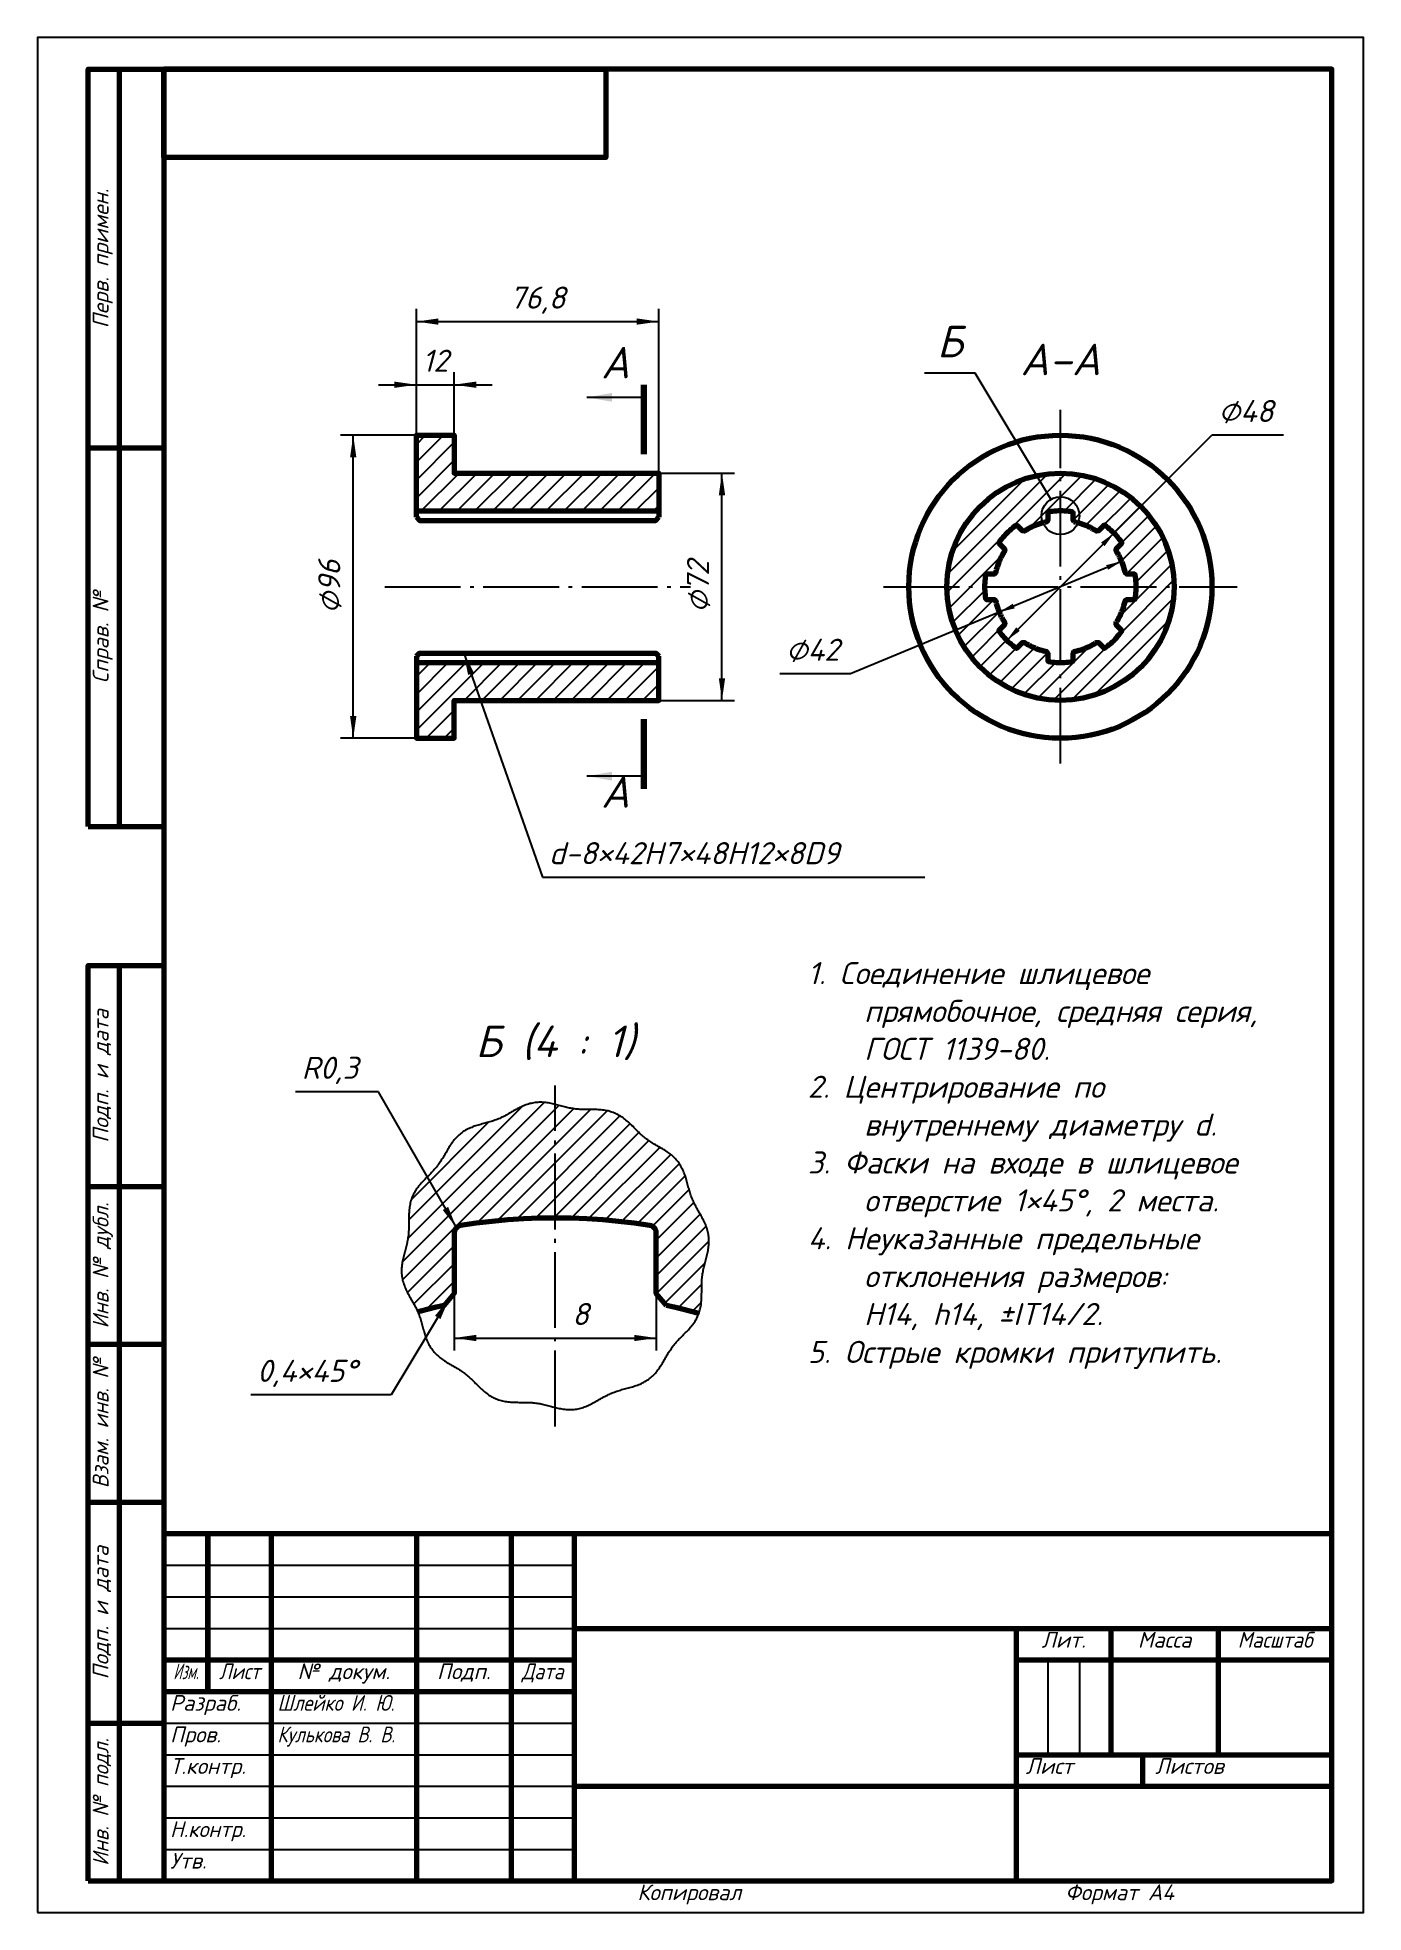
# Model space of a CAD drawing. Header units: millimetres. Extents: x 0 to 210, y 0 to 297.
import ezdxf
from ezdxf.enums import TextEntityAlignment as Align

# ---------------------------------------------------------------- set-up
doc = ezdxf.new("R2010")
doc.units = ezdxf.units.MM
doc.linetypes.add('GOST_AXIS', pattern=[15.6, 12, -1.5, 0.6, -1.5])
for name, color, linetype, lineweight in [('Осевая', 7, 'GOST_AXIS', 25), ('Основная', 7, 'CONTINUOUS', 70), ('Разомкнутая', 7, 'CONTINUOUS', 100), ('Текст', 7, 'Continuous', 25), ('Тонкая', 7, 'CONTINUOUS', 25)]:
    doc.layers.add(name, color=color, linetype=linetype, lineweight=lineweight)
doc.styles.add('GOST', font='isocpeur.ttf')

msp = doc.modelspace()

# ---------------------------------------------------------------- hatches: boundary and pattern name
at = {"layer": 'Тонкая'}
for points in [[(60, 252), (63.5, 251.5), (63.5, 252.5)], [(98.4, 252), (94.9, 252.5), (94.9, 251.5)], [(60, 242), (56.5, 242.5), (56.5, 241.5)], [(66, 242), (69.5, 241.5), (69.5, 242.5)], [(87, 240), (91, 239.3), (91, 240.7)], [(50, 234), (49.5, 230.5), (50.5, 230.5)], [(108.4, 228), (107.9, 224.5), (108.9, 224.5)], [(170.49, 218.49), (168.43, 217), (169, 216.43)], [(171.7, 214.02), (169.24, 213.43), (169.54, 212.69)], [(152.3, 205.98), (154.76, 206.57), (154.46, 207.31)], [(153.51, 201.51), (155.57, 203), (155, 203.57)], [(67.5, 199.5), (68.19, 196.03), (69.13, 196.36)], [(108.4, 192), (108.9, 195.5), (107.9, 195.5)], [(50, 186), (50.5, 189.5), (49.5, 189.5)], [(87, 180), (91, 179.3), (91, 180.7)], [(66.35, 108.49), (65.04, 111.77), (64.18, 111.27)], [(65.2, 97.26), (62.96, 94.52), (63.82, 94.01)], [(66, 91), (69.5, 90.5), (69.5, 91.5)], [(98, 91), (94.5, 91.5), (94.5, 90.5)]]:
    msp.add_hatch(color=7, dxfattribs=at).paths.add_polyline_path(points)

# ---------------------------------------------------------------- linework, layer by layer
at = {"layer": 'Осевая'}
for p, q in [((162, 182), (162, 238)), ((55, 210), (103.4, 210)), ((134, 210), (190, 210)), ((82, 77), (82, 131))]:
    msp.add_line(p, q, dxfattribs=at)
at = {"layer": 'Основная'}
for p, q in [((8, 292), (20, 292)), ((13, 172), (13, 292)), ((8, 232), (20, 232)), ((60, 222), (98.4, 222)), ((60, 198), (98.4, 198)), ((8, 172), (20, 172)), ((8, 150), (20, 150)), ((13, 5), (13, 150)), ((8, 115), (20, 115)), ((8, 90), (20, 90)), ((8, 65), (20, 65)), ((27, 60), (27, 35)), ((27, 35), (27, 60)), ((37, 60), (37, 5)), ((60, 60), (60, 5)), ((75, 60), (75, 5)), ((85, 60), (85, 5)), ((85, 45), (205, 45)), ((155, 45), (155, 5)), ((170, 45), (170, 25)), ((187, 45), (187, 25)), ((20, 40), (85, 40)), ((155, 40), (205, 40)), ((20, 35), (85, 35)), ((8, 30), (20, 30)), ((155, 25), (205, 25)), ((175, 25), (175, 20)), ((85, 20), (205, 20)), ((8, 5), (20, 5))]:
    msp.add_line(p, q, dxfattribs=at)
for points in [[(8, 172), (8, 292), (20, 292)], [(60, 221), (60, 234), (66, 234), (66, 228), (98.4, 228), (98.4, 221)], [(60, 221), (60.5, 220.5), (97.9, 220.5), (98.4, 221)], [(60, 199), (60.5, 199.5), (97.9, 199.5), (98.4, 199)], [(60, 199), (60, 186), (66, 186), (66, 192), (98.4, 192), (98.4, 199)], [(8, 5), (8, 150), (20, 150)], [(99.6, 96.14), (98, 98.06), (98, 107.64), (97.97, 107.92), (97.87, 108.18), (97.71, 108.42), (97.51, 108.61), (97.26, 108.75), (96.99, 108.82), (94.51, 109.18), (92.01, 109.48), (89.52, 109.71), (87.01, 109.87), (84.51, 109.97), (82, 110), (79.49, 109.97), (76.99, 109.87), (74.48, 109.71), (71.99, 109.48), (69.49, 109.18), (67.01, 108.82), (66.74, 108.75), (66.49, 108.61), (66.29, 108.42), (66.13, 108.18), (66.03, 107.92), (66, 107.64), (66, 98.06), (64.4, 96.14), (63.16, 95.86), (61.92, 95.57), (60.69, 95.25), (60.24, 95.13)], [(104.73, 94.87), (104.54, 94.92), (103.31, 95.25), (102.08, 95.57), (100.84, 95.86), (99.6, 96.14)]]:
    msp.add_lwpolyline(points, dxfattribs=at)
for points in [[(20, 5), (205, 5), (205, 292), (20, 292)], [(20, 292), (90, 292), (90, 278), (20, 278)], [(164.2, 220.27), (164, 220.51), (164, 221.7), (164, 221.74), (163.98, 221.77), (163.96, 221.8), (163.94, 221.83), (163.91, 221.84), (163.87, 221.85), (163.56, 221.9), (163.25, 221.93), (162.94, 221.96), (162.63, 221.98), (162.31, 222), (162, 222), (161.69, 222), (161.37, 221.98), (161.06, 221.96), (160.75, 221.93), (160.44, 221.9), (160.13, 221.85), (160.09, 221.84), (160.06, 221.83), (160.04, 221.8), (160.02, 221.77), (160, 221.74), (160, 221.7), (160, 220.51), (159.8, 220.27), (159.64, 220.23), (159.49, 220.2), (159.34, 220.16), (159.18, 220.12), (159.03, 220.07), (158.88, 220.03), (158.73, 219.98), (158.58, 219.93), (158.43, 219.87), (158.28, 219.82), (158.13, 219.76), (157.98, 219.7), (157.84, 219.64), (157.69, 219.57), (157.55, 219.51), (157.4, 219.44), (157.26, 219.37), (157.12, 219.3), (156.98, 219.22), (156.84, 219.14), (156.7, 219.07), (156.57, 218.98), (156.43, 218.9), (156.3, 218.82), (155.98, 218.84), (155.14, 219.69), (155.11, 219.71), (155.08, 219.73), (155.04, 219.73), (155.01, 219.73), (154.97, 219.72), (154.94, 219.71), (154.69, 219.52), (154.45, 219.32), (154.21, 219.12), (153.97, 218.92), (153.74, 218.7), (153.51, 218.49), (153.3, 218.26), (153.08, 218.03), (152.88, 217.79), (152.68, 217.55), (152.48, 217.31), (152.29, 217.06), (152.28, 217.03), (152.27, 216.99), (152.27, 216.96), (152.27, 216.92), (152.29, 216.89), (152.31, 216.86), (153.16, 216.02), (153.18, 215.7), (153.1, 215.57), (153.02, 215.43), (152.93, 215.3), (152.86, 215.16), (152.78, 215.02), (152.7, 214.88), (152.63, 214.74), (152.56, 214.6), (152.49, 214.45), (152.43, 214.31), (152.36, 214.16), (152.3, 214.02), (152.24, 213.87), (152.18, 213.72), (152.13, 213.57), (152.07, 213.42), (152.02, 213.27), (151.97, 213.12), (151.93, 212.97), (151.88, 212.82), (151.84, 212.66), (151.8, 212.51), (151.77, 212.36), (151.73, 212.2), (151.49, 212), (150.3, 212), (150.26, 212), (150.23, 211.98), (150.2, 211.96), (150.17, 211.94), (150.16, 211.91), (150.15, 211.87), (150.1, 211.56), (150.07, 211.25), (150.04, 210.94), (150.02, 210.63), (150, 210.31), (150, 210), (150, 209.69), (150.02, 209.37), (150.04, 209.06), (150.07, 208.75), (150.1, 208.44), (150.15, 208.13), (150.16, 208.09), (150.17, 208.06), (150.2, 208.04), (150.23, 208.02), (150.26, 208), (150.3, 208), (151.49, 208), (151.73, 207.8), (151.77, 207.64), (151.8, 207.49), (151.84, 207.34), (151.88, 207.18), (151.93, 207.03), (151.97, 206.88), (152.02, 206.73), (152.07, 206.58), (152.13, 206.43), (152.18, 206.28), (152.24, 206.13), (152.3, 205.98), (152.36, 205.84), (152.43, 205.69), (152.49, 205.55), (152.56, 205.4), (152.63, 205.26), (152.7, 205.12), (152.78, 204.98), (152.86, 204.84), (152.93, 204.7), (153.02, 204.57), (153.1, 204.43), (153.18, 204.3), (153.16, 203.98), (152.31, 203.14), (152.29, 203.11), (152.27, 203.08), (152.27, 203.04), (152.27, 203.01), (152.28, 202.97), (152.29, 202.94), (152.48, 202.69), (152.68, 202.45), (152.88, 202.21), (153.08, 201.97), (153.3, 201.74), (153.51, 201.51), (153.74, 201.3), (153.97, 201.08), (154.21, 200.88), (154.45, 200.68), (154.69, 200.48), (154.94, 200.29), (154.97, 200.28), (155.01, 200.27), (155.04, 200.27), (155.08, 200.27), (155.11, 200.29), (155.14, 200.31), (155.98, 201.16), (156.3, 201.18), (156.43, 201.1), (156.57, 201.02), (156.7, 200.93), (156.84, 200.86), (156.98, 200.78), (157.12, 200.7), (157.26, 200.63), (157.4, 200.56), (157.55, 200.49), (157.69, 200.43), (157.84, 200.36), (157.98, 200.3), (158.13, 200.24), (158.28, 200.18), (158.43, 200.13), (158.58, 200.07), (158.73, 200.02), (158.88, 199.97), (159.03, 199.93), (159.18, 199.88), (159.34, 199.84), (159.49, 199.8), (159.64, 199.77), (159.8, 199.73), (160, 199.49), (160, 198.3), (160, 198.26), (160.02, 198.23), (160.04, 198.2), (160.06, 198.17), (160.09, 198.16), (160.13, 198.15), (160.44, 198.1), (160.75, 198.07), (161.06, 198.04), (161.37, 198.02), (161.69, 198), (162, 198), (162.31, 198), (162.63, 198.02), (162.94, 198.04), (163.25, 198.07), (163.56, 198.1), (163.87, 198.15), (163.91, 198.16), (163.94, 198.17), (163.96, 198.2), (163.98, 198.23), (164, 198.26), (164, 198.3), (164, 199.49), (164.2, 199.73), (164.36, 199.77), (164.51, 199.8), (164.66, 199.84), (164.82, 199.88), (164.97, 199.93), (165.12, 199.97), (165.27, 200.02), (165.42, 200.07), (165.57, 200.13), (165.72, 200.18), (165.87, 200.24), (166.02, 200.3), (166.16, 200.36), (166.31, 200.43), (166.45, 200.49), (166.6, 200.56), (166.74, 200.63), (166.88, 200.7), (167.02, 200.78), (167.16, 200.86), (167.3, 200.93), (167.43, 201.02), (167.57, 201.1), (167.7, 201.18), (168.02, 201.16), (168.86, 200.31), (168.89, 200.29), (168.92, 200.27), (168.96, 200.27), (168.99, 200.27), (169.03, 200.28), (169.06, 200.29), (169.31, 200.48), (169.55, 200.68), (169.79, 200.88), (170.03, 201.08), (170.26, 201.3), (170.49, 201.51), (170.7, 201.74), (170.92, 201.97), (171.12, 202.21), (171.32, 202.45), (171.52, 202.69), (171.71, 202.94), (171.72, 202.97), (171.73, 203.01), (171.73, 203.04), (171.73, 203.08), (171.71, 203.11), (171.69, 203.14), (170.84, 203.98), (170.82, 204.3), (170.9, 204.43), (170.98, 204.57), (171.07, 204.7), (171.14, 204.84), (171.22, 204.98), (171.3, 205.12), (171.37, 205.26), (171.44, 205.4), (171.51, 205.55), (171.57, 205.69), (171.64, 205.84), (171.7, 205.98), (171.76, 206.13), (171.82, 206.28), (171.87, 206.43), (171.93, 206.58), (171.98, 206.73), (172.03, 206.88), (172.07, 207.03), (172.12, 207.18), (172.16, 207.34), (172.2, 207.49), (172.23, 207.64), (172.27, 207.8), (172.51, 208), (173.7, 208), (173.74, 208), (173.77, 208.02), (173.8, 208.04), (173.83, 208.06), (173.84, 208.09), (173.85, 208.13), (173.9, 208.44), (173.93, 208.75), (173.96, 209.06), (173.98, 209.37), (174, 209.69), (174, 210), (174, 210.31), (173.98, 210.63), (173.96, 210.94), (173.93, 211.25), (173.9, 211.56), (173.85, 211.87), (173.84, 211.91), (173.83, 211.94), (173.8, 211.96), (173.77, 211.98), (173.74, 212), (173.7, 212), (172.51, 212), (172.27, 212.2), (172.23, 212.36), (172.2, 212.51), (172.16, 212.66), (172.12, 212.82), (172.07, 212.97), (172.03, 213.12), (171.98, 213.27), (171.93, 213.42), (171.87, 213.57), (171.82, 213.72), (171.76, 213.87), (171.7, 214.02), (171.64, 214.16), (171.57, 214.31), (171.51, 214.45), (171.44, 214.6), (171.37, 214.74), (171.3, 214.88), (171.22, 215.02), (171.14, 215.16), (171.07, 215.3), (170.98, 215.43), (170.9, 215.57), (170.82, 215.7), (170.84, 216.02), (171.69, 216.86), (171.71, 216.89), (171.73, 216.92), (171.73, 216.96), (171.73, 216.99), (171.72, 217.03), (171.71, 217.06), (171.52, 217.31), (171.32, 217.55), (171.12, 217.79), (170.92, 218.03), (170.7, 218.26), (170.49, 218.49), (170.26, 218.7), (170.03, 218.92), (169.79, 219.12), (169.55, 219.32), (169.31, 219.52), (169.06, 219.71), (169.03, 219.72), (168.99, 219.73), (168.96, 219.73), (168.92, 219.73), (168.89, 219.71), (168.86, 219.69), (168.02, 218.84), (167.7, 218.82), (167.57, 218.9), (167.43, 218.98), (167.3, 219.07), (167.16, 219.14), (167.02, 219.22), (166.88, 219.3), (166.74, 219.37), (166.6, 219.44), (166.45, 219.51), (166.31, 219.57), (166.16, 219.64), (166.02, 219.7), (165.87, 219.76), (165.72, 219.82), (165.57, 219.87), (165.42, 219.93), (165.27, 219.98), (165.12, 220.03), (164.97, 220.07), (164.82, 220.12), (164.66, 220.16), (164.51, 220.2), (164.36, 220.23)], [(20, 5), (205, 5), (205, 60), (20, 60)]]:
    msp.add_lwpolyline(points, close=True, dxfattribs=at)
for radius in [24, 18]:
    msp.add_circle((162, 210), radius, dxfattribs=at)
at = {"layer": 'Разомкнутая'}
for p, q in [((96, 231), (96, 242)), ((96, 189), (96, 178))]:
    msp.add_line(p, q, dxfattribs=at)
at = {"layer": 'Тонкая'}
for p, q in [((60, 244), (60, 254)), ((98.4, 228), (98.4, 254)), ((60, 252), (98.4, 252)), ((60, 234), (60, 244)), ((66, 234), (66, 244)), ((148.5, 243.85), (140.5, 243.85)), ((160.5, 223.85), (148.5, 243.85)), ((54, 242), (72, 242)), ((96, 240), (87, 240)), ((60, 234), (48, 234)), ((50, 186), (50, 234)), ((60, 229.71), (64.29, 234)), ((60, 232.53), (61.47, 234)), ((60, 226.88), (66, 232.88)), ((153.51, 201.51), (186.04, 234.04)), ((186.04, 234.04), (197.33, 234.04)), ((60, 224.05), (66, 230.05)), ((60.78, 222), (66.78, 228)), ((63.61, 222), (69.61, 228)), ((66.44, 222), (72.44, 228)), ((69.26, 222), (75.26, 228)), ((72.09, 222), (78.09, 228)), ((74.92, 222), (80.92, 228)), ((77.75, 222), (83.75, 228)), ((80.58, 222), (86.58, 228)), ((83.41, 222), (89.41, 228)), ((86.24, 222), (92.24, 228)), ((89.06, 222), (95.06, 228)), ((91.89, 222), (97.89, 228)), ((98.4, 228), (110.4, 228)), ((108.4, 192), (108.4, 228)), ((144.02, 209.08), (162.92, 227.98)), ((144.11, 211.99), (160.01, 227.89)), ((144.9, 215.61), (156.39, 227.1)), ((157.02, 219.24), (165.44, 227.67)), ((162.59, 221.99), (167.68, 227.08)), ((164, 220.57), (169.7, 226.27)), ((94.72, 222), (98.4, 225.68)), ((97.55, 222), (98.4, 222.85)), ((165.98, 219.72), (171.53, 225.27)), ((167.92, 218.84), (173.19, 224.1)), ((170.44, 218.53), (174.69, 222.77)), ((171.73, 216.99), (176.03, 221.28)), ((171.67, 214.09), (177.21, 219.63)), ((172.45, 212.05), (178.22, 217.81)), ((171.7, 214.02), (128.74, 196.22)), ((144.33, 206.56), (152.76, 214.98)), ((173.98, 210.75), (179.04, 215.81)), ((171.28, 202.39), (179.97, 211.08)), ((171.42, 205.36), (179.64, 213.58)), ((144.92, 204.32), (150.01, 209.41)), ((145.73, 202.3), (151.43, 208)), ((163.81, 192.09), (179.91, 208.19)), ((146.73, 200.47), (152.28, 206.02)), ((147.9, 198.81), (153.16, 204.08)), ((167.36, 192.82), (179.18, 204.64)), ((67.5, 199.5), (80, 164)), ((149.23, 197.31), (153.47, 201.56)), ((150.72, 195.97), (155.01, 200.27)), ((152.37, 194.79), (157.91, 200.33)), ((154.19, 193.78), (159.95, 199.55)), ((158.42, 192.36), (166.64, 200.58)), ((160.92, 192.03), (169.61, 200.72)), ((60, 187.28), (70.72, 198)), ((60, 190.11), (67.89, 198)), ((60, 192.94), (65.06, 198)), ((60, 195.76), (62.24, 198)), ((67.55, 192), (73.55, 198)), ((70.38, 192), (76.38, 198)), ((73.21, 192), (79.21, 198)), ((76.03, 192), (82.03, 198)), ((78.86, 192), (84.86, 198)), ((81.69, 192), (87.69, 198)), ((84.52, 192), (90.52, 198)), ((87.35, 192), (93.35, 198)), ((90.18, 192), (96.18, 198)), ((93.01, 192), (98.4, 197.39)), ((128.74, 196.22), (117.54, 196.22)), ((156.19, 192.96), (161.25, 198.02)), ((173.66, 196.29), (175.71, 198.34)), ((95.83, 192), (98.4, 194.57)), ((61.55, 186), (66, 190.45)), ((98.4, 192), (110.4, 192)), ((64.38, 186), (66, 187.62)), ((60, 186), (48, 186)), ((96, 180), (87, 180)), ((80, 164), (140.52, 164)), ((54, 130), (40.84, 130)), ((66.35, 108.49), (54, 130)), ((57.79, 103.05), (82.59, 127.85)), ((58.65, 106.74), (80.23, 128.32)), ((57.81, 100.24), (84.9, 127.32)), ((58.81, 109.73), (76.77, 127.68)), ((59.21, 112.95), (71.44, 125.18)), ((69.6, 109.19), (87.59, 127.19)), ((72.78, 109.55), (90.22, 126.99)), ((75.85, 109.79), (92.25, 126.19)), ((78.83, 109.94), (93.83, 124.94)), ((81.71, 110), (95.26, 123.54)), ((84.51, 109.97), (96.82, 122.27)), ((87.23, 109.86), (98.58, 121.2)), ((89.87, 109.67), (100.28, 120.08)), ((92.45, 109.42), (101.65, 118.62)), ((94.97, 109.11), (102.57, 116.71)), ((97.37, 108.68), (103.19, 114.51)), ((98, 106.49), (103.96, 112.44)), ((98, 103.66), (104.96, 110.61)), ((98, 100.83), (105.9, 108.72)), ((58.6, 98.2), (66, 105.6)), ((98.03, 98.03), (106.34, 106.34)), ((59.62, 96.39), (66, 102.77)), ((99.31, 96.48), (105.7, 102.88)), ((61.52, 95.46), (66, 99.94)), ((66, 98.06), (66, 89)), ((98, 98.06), (98, 89)), ((101.39, 95.73), (105.2, 99.54)), ((65.2, 97.26), (56, 82)), ((103.65, 95.16), (105.12, 96.63)), ((66, 91), (98, 91)), ((56, 82), (33.79, 82)), ((20, 55), (85, 55)), ((20, 50), (85, 50)), ((20, 45), (85, 45)), ((160, 40), (160, 25)), ((165, 40), (165, 25)), ((20, 30), (85, 30)), ((20, 25), (85, 25)), ((20, 20), (85, 20)), ((20, 15), (85, 15)), ((20, 10), (85, 10))]:
    msp.add_line(p, q, dxfattribs=at)
for points in [[(0, 0), (210, 0), (210, 297), (0, 297)], [(106, 104), (106.05, 104.21), (106.1, 104.42), (106.15, 104.63), (106.19, 104.84), (106.23, 105.06), (106.26, 105.27), (106.29, 105.49), (106.31, 105.7), (106.33, 105.91), (106.34, 106.13), (106.34, 106.34), (106.34, 106.56), (106.33, 106.77), (106.31, 106.99), (106.29, 107.2), (106.26, 107.41), (106.22, 107.62), (106.17, 107.83), (106.12, 108.04), (106.06, 108.24), (106, 108.45), (105.92, 108.65), (105.85, 108.85), (105.76, 109.05), (105.68, 109.25), (105.58, 109.44), (105.49, 109.64), (105.39, 109.83), (105.29, 110.02), (105.18, 110.21), (105.08, 110.4), (104.97, 110.59), (104.86, 110.77), (104.76, 110.96), (104.65, 111.14), (104.55, 111.33), (104.44, 111.51), (104.34, 111.69), (104.24, 111.88), (104.15, 112.06), (104.05, 112.25), (103.96, 112.43), (103.87, 112.62), (103.79, 112.8), (103.71, 112.99), (103.63, 113.18), (103.56, 113.37), (103.49, 113.57), (103.42, 113.76), (103.36, 113.96), (103.3, 114.16), (103.24, 114.36), (103.18, 114.56), (103.12, 114.76), (103.07, 114.97), (103.01, 115.17), (102.96, 115.38), (102.9, 115.59), (102.84, 115.79), (102.78, 116), (102.72, 116.21), (102.66, 116.41), (102.6, 116.62), (102.53, 116.83), (102.45, 117.03), (102.37, 117.23), (102.29, 117.43), (102.2, 117.63), (102.11, 117.82), (102.01, 118.01), (101.91, 118.2), (101.8, 118.39), (101.69, 118.57), (101.56, 118.74), (101.44, 118.91), (101.3, 119.08), (101.17, 119.24), (101.02, 119.4), (100.87, 119.56), (100.72, 119.71), (100.56, 119.85), (100.39, 119.99), (100.23, 120.12), (100.05, 120.26), (99.88, 120.38), (99.7, 120.51), (99.52, 120.63), (99.34, 120.74), (99.16, 120.86), (98.97, 120.97), (98.79, 121.08), (98.6, 121.19), (98.41, 121.3), (98.23, 121.4), (98.05, 121.51), (97.86, 121.62), (97.68, 121.72), (97.5, 121.83), (97.32, 121.94), (97.15, 122.05), (96.98, 122.17), (96.8, 122.28), (96.64, 122.4), (96.47, 122.52), (96.31, 122.64), (96.14, 122.77), (95.98, 122.9), (95.83, 123.03), (95.67, 123.17), (95.52, 123.3), (95.36, 123.45), (95.21, 123.59), (95.06, 123.73), (94.91, 123.88), (94.76, 124.03), (94.61, 124.18), (94.46, 124.33), (94.31, 124.48), (94.15, 124.63), (94, 124.78), (93.84, 124.93), (93.69, 125.08), (93.53, 125.23), (93.36, 125.37), (93.2, 125.51), (93.03, 125.65), (92.86, 125.78), (92.68, 125.91), (92.51, 126.03), (92.33, 126.14), (92.14, 126.25), (91.96, 126.36), (91.76, 126.46), (91.57, 126.55), (91.38, 126.64), (91.18, 126.71), (90.98, 126.79), (90.77, 126.85), (90.56, 126.91), (90.36, 126.96), (90.15, 127), (89.93, 127.04), (89.72, 127.08), (89.51, 127.1), (89.29, 127.13), (89.08, 127.15), (88.86, 127.16), (88.64, 127.17), (88.43, 127.18), (88.21, 127.18), (88, 127.18), (87.78, 127.19), (87.57, 127.19), (87.35, 127.19), (87.14, 127.19), (86.93, 127.19), (86.72, 127.19), (86.51, 127.19), (86.3, 127.2), (86.09, 127.21), (85.89, 127.22), (85.68, 127.23), (85.48, 127.25), (85.27, 127.27), (85.07, 127.3), (84.86, 127.33), (84.66, 127.36), (84.46, 127.4), (84.26, 127.43), (84.05, 127.48), (83.85, 127.52), (83.65, 127.57), (83.44, 127.62), (83.24, 127.67), (83.04, 127.73), (82.83, 127.78), (82.62, 127.84), (82.42, 127.89), (82.21, 127.95), (82, 128), (81.79, 128.05), (81.58, 128.1), (81.37, 128.15), (81.16, 128.19), (80.94, 128.23), (80.73, 128.26), (80.51, 128.29), (80.3, 128.31), (80.09, 128.33), (79.87, 128.34), (79.66, 128.34), (79.44, 128.34), (79.23, 128.33), (79.01, 128.31), (78.8, 128.29), (78.59, 128.26), (78.38, 128.22), (78.17, 128.17), (77.96, 128.12), (77.76, 128.06), (77.55, 128), (77.35, 127.92), (77.15, 127.85), (76.95, 127.76), (76.75, 127.68), (76.56, 127.58), (76.36, 127.49), (76.17, 127.39), (75.98, 127.29), (75.79, 127.18), (75.6, 127.08), (75.41, 126.97), (75.23, 126.86), (75.04, 126.76), (74.86, 126.65), (74.67, 126.55), (74.49, 126.44), (74.31, 126.34), (74.12, 126.24), (73.94, 126.15), (73.75, 126.05), (73.57, 125.96), (73.38, 125.87), (73.2, 125.79), (73.01, 125.71), (72.82, 125.63), (72.63, 125.56), (72.43, 125.49), (72.24, 125.42), (72.04, 125.36), (71.84, 125.3), (71.64, 125.24), (71.44, 125.18), (71.24, 125.12), (71.03, 125.07), (70.83, 125.01), (70.62, 124.96), (70.41, 124.9), (70.21, 124.84), (70, 124.78), (69.79, 124.72), (69.59, 124.66), (69.38, 124.6), (69.17, 124.53), (68.97, 124.45), (68.77, 124.37), (68.57, 124.29), (68.37, 124.2), (68.18, 124.11), (67.99, 124.01), (67.8, 123.91), (67.61, 123.8), (67.43, 123.69), (67.26, 123.56), (67.09, 123.44), (66.92, 123.3), (66.76, 123.17), (66.6, 123.02), (66.44, 122.87), (66.29, 122.72), (66.15, 122.56), (66.01, 122.39), (65.88, 122.23), (65.74, 122.05), (65.62, 121.88), (65.49, 121.7), (65.37, 121.52), (65.26, 121.34), (65.14, 121.16), (65.03, 120.97), (64.92, 120.79), (64.81, 120.6), (64.7, 120.41), (64.6, 120.23), (64.49, 120.05), (64.38, 119.86), (64.28, 119.68), (64.17, 119.5), (64.06, 119.32), (63.95, 119.15), (63.83, 118.98), (63.72, 118.8), (63.6, 118.64), (63.48, 118.47), (63.36, 118.31), (63.23, 118.14), (63.1, 117.98), (62.97, 117.83), (62.83, 117.67), (62.7, 117.52), (62.55, 117.36), (62.41, 117.21), (62.27, 117.06), (62.12, 116.91), (61.97, 116.76), (61.82, 116.61), (61.67, 116.46), (61.52, 116.31), (61.37, 116.15), (61.22, 116), (61.07, 115.84), (60.92, 115.69), (60.77, 115.53), (60.63, 115.36), (60.49, 115.2), (60.35, 115.03), (60.22, 114.86), (60.09, 114.68), (59.97, 114.51), (59.86, 114.33), (59.75, 114.14), (59.64, 113.96), (59.54, 113.76), (59.45, 113.57), (59.36, 113.38), (59.29, 113.18), (59.21, 112.98), (59.15, 112.77), (59.09, 112.56), (59.04, 112.36), (59, 112.15), (58.96, 111.93), (58.92, 111.72), (58.9, 111.51), (58.87, 111.29), (58.85, 111.08), (58.84, 110.86), (58.83, 110.64), (58.82, 110.43), (58.82, 110.21), (58.82, 110), (58.81, 109.78), (58.81, 109.57), (58.81, 109.35), (58.81, 109.14), (58.81, 108.93), (58.81, 108.72), (58.81, 108.51), (58.8, 108.3), (58.79, 108.09), (58.78, 107.89), (58.77, 107.68), (58.75, 107.48), (58.73, 107.27), (58.7, 107.07), (58.67, 106.86), (58.64, 106.66), (58.6, 106.46), (58.57, 106.26), (58.52, 106.05), (58.48, 105.85), (58.43, 105.65), (58.38, 105.44), (58.33, 105.24), (58.27, 105.04), (58.22, 104.83), (58.16, 104.62), (58.11, 104.42), (58.05, 104.21), (58, 104), (57.95, 103.79), (57.9, 103.58), (57.85, 103.37), (57.81, 103.16), (57.77, 102.94), (57.74, 102.73), (57.71, 102.51), (57.69, 102.3), (57.67, 102.09), (57.66, 101.87), (57.66, 101.66), (57.66, 101.44), (57.67, 101.23), (57.69, 101.01), (57.71, 100.8), (57.74, 100.59), (57.78, 100.38), (57.83, 100.17), (57.88, 99.96), (57.94, 99.76), (58, 99.55), (58.08, 99.35), (58.15, 99.15), (58.24, 98.95), (58.32, 98.75), (58.42, 98.56), (58.51, 98.36), (58.61, 98.17), (58.71, 97.98), (58.82, 97.79), (58.92, 97.6), (59.03, 97.41), (59.14, 97.23), (59.24, 97.04), (59.35, 96.86), (59.45, 96.67), (59.56, 96.49), (59.66, 96.31), (59.76, 96.12), (59.85, 95.94), (59.95, 95.75), (60.04, 95.57), (60.13, 95.38), (60.21, 95.2), (60.29, 95.01), (60.37, 94.82), (60.44, 94.63), (60.51, 94.43), (60.58, 94.24), (60.64, 94.04), (60.7, 93.84), (60.76, 93.64), (60.82, 93.44), (60.88, 93.24), (60.93, 93.03), (60.99, 92.83), (61.04, 92.62), (61.1, 92.41), (61.16, 92.21), (61.22, 92), (61.28, 91.79), (61.34, 91.59), (61.4, 91.38), (61.47, 91.17), (61.55, 90.97), (61.63, 90.77), (61.71, 90.57), (61.8, 90.37), (61.89, 90.18), (61.99, 89.99), (62.09, 89.8), (62.2, 89.61), (62.31, 89.43), (62.44, 89.26), (62.56, 89.09), (62.7, 88.92), (62.83, 88.76), (62.98, 88.6), (63.13, 88.44), (63.28, 88.29), (63.44, 88.15), (63.61, 88.01), (63.77, 87.88), (63.95, 87.74), (64.12, 87.62), (64.3, 87.49), (64.48, 87.37), (64.66, 87.26), (64.84, 87.14), (65.03, 87.03), (65.21, 86.92), (65.4, 86.81), (65.59, 86.7), (65.77, 86.6), (65.95, 86.49), (66.14, 86.38), (66.32, 86.28), (66.5, 86.17), (66.68, 86.06), (66.85, 85.95), (67.02, 85.83), (67.2, 85.72), (67.36, 85.6), (67.53, 85.48), (67.69, 85.36), (67.86, 85.23), (68.02, 85.1), (68.17, 84.97), (68.33, 84.83), (68.48, 84.7), (68.64, 84.55), (68.79, 84.41), (68.94, 84.27), (69.09, 84.12), (69.24, 83.97), (69.39, 83.82), (69.54, 83.67), (69.69, 83.52), (69.85, 83.37), (70, 83.22), (70.16, 83.07), (70.31, 82.92), (70.47, 82.77), (70.64, 82.63), (70.8, 82.49), (70.97, 82.35), (71.14, 82.22), (71.32, 82.09), (71.49, 81.97), (71.67, 81.86), (71.86, 81.75), (72.04, 81.64), (72.24, 81.54), (72.43, 81.45), (72.62, 81.36), (72.82, 81.29), (73.02, 81.21), (73.23, 81.15), (73.44, 81.09), (73.64, 81.04), (73.85, 81), (74.07, 80.96), (74.28, 80.92), (74.49, 80.9), (74.71, 80.87), (74.92, 80.85), (75.14, 80.84), (75.36, 80.83), (75.57, 80.82), (75.79, 80.82), (76, 80.82), (76.22, 80.81), (76.43, 80.81), (76.65, 80.81), (76.86, 80.81), (77.07, 80.81), (77.28, 80.81), (77.49, 80.81), (77.7, 80.8), (77.91, 80.79), (78.11, 80.78), (78.32, 80.77), (78.52, 80.75), (78.73, 80.73), (78.93, 80.7), (79.14, 80.67), (79.34, 80.64), (79.54, 80.6), (79.74, 80.57), (79.95, 80.52), (80.15, 80.48), (80.35, 80.43), (80.56, 80.38), (80.76, 80.33), (80.96, 80.27), (81.17, 80.22), (81.38, 80.16), (81.58, 80.11), (81.79, 80.05), (82, 80), (82.21, 79.95), (82.42, 79.9), (82.63, 79.85), (82.84, 79.81), (83.06, 79.77), (83.27, 79.74), (83.49, 79.71), (83.7, 79.69), (83.91, 79.67), (84.13, 79.66), (84.34, 79.66), (84.56, 79.66), (84.77, 79.67), (84.99, 79.69), (85.2, 79.71), (85.41, 79.74), (85.62, 79.78), (85.83, 79.83), (86.04, 79.88), (86.24, 79.94), (86.45, 80), (86.65, 80.08), (86.85, 80.15), (87.05, 80.24), (87.25, 80.32), (87.44, 80.42), (87.64, 80.51), (87.83, 80.61), (88.02, 80.71), (88.21, 80.82), (88.4, 80.92), (88.59, 81.03), (88.77, 81.14), (88.96, 81.24), (89.14, 81.35), (89.33, 81.45), (89.51, 81.56), (89.69, 81.66), (89.88, 81.76), (90.06, 81.85), (90.25, 81.95), (90.43, 82.04), (90.62, 82.13), (90.8, 82.21), (90.99, 82.29), (91.18, 82.37), (91.37, 82.44), (91.57, 82.51), (91.76, 82.58), (91.96, 82.64), (92.16, 82.7), (92.36, 82.76), (92.56, 82.82), (92.76, 82.88), (92.97, 82.93), (93.17, 82.99), (93.38, 83.04), (93.59, 83.1), (93.79, 83.16), (94, 83.22), (94.21, 83.28), (94.41, 83.34), (94.62, 83.4), (94.83, 83.47), (95.03, 83.55), (95.23, 83.63), (95.43, 83.71), (95.63, 83.8), (95.82, 83.89), (96.01, 83.99), (96.2, 84.09), (96.39, 84.2), (96.57, 84.31), (96.74, 84.44), (96.91, 84.56), (97.08, 84.7), (97.24, 84.83), (97.4, 84.98), (97.56, 85.13), (97.71, 85.28), (97.85, 85.44), (97.99, 85.61), (98.12, 85.77), (98.26, 85.95), (98.38, 86.12), (98.51, 86.3), (98.63, 86.48), (98.74, 86.66), (98.86, 86.84), (98.97, 87.03), (99.08, 87.21), (99.19, 87.4), (99.3, 87.59), (99.4, 87.77), (99.51, 87.95), (99.62, 88.14), (99.72, 88.32), (99.83, 88.5), (99.94, 88.68), (100.05, 88.85), (100.17, 89.02), (100.28, 89.2), (100.4, 89.36), (100.52, 89.53), (100.64, 89.69), (100.77, 89.86), (100.9, 90.02), (101.03, 90.17), (101.17, 90.33), (101.3, 90.48), (101.45, 90.64), (101.59, 90.79), (101.73, 90.94), (101.88, 91.09), (102.03, 91.24), (102.18, 91.39), (102.33, 91.54), (102.48, 91.69), (102.63, 91.85), (102.78, 92), (102.93, 92.16), (103.08, 92.31), (103.23, 92.47), (103.37, 92.64), (103.51, 92.8), (103.65, 92.97), (103.78, 93.14), (103.91, 93.32), (104.03, 93.49), (104.14, 93.67), (104.25, 93.86), (104.36, 94.04), (104.46, 94.24), (104.55, 94.43), (104.64, 94.62), (104.71, 94.82), (104.79, 95.02), (104.85, 95.23), (104.91, 95.44), (104.96, 95.64), (105, 95.85), (105.04, 96.07), (105.08, 96.28), (105.1, 96.49), (105.13, 96.71), (105.15, 96.92), (105.16, 97.14), (105.17, 97.36), (105.18, 97.57), (105.18, 97.79), (105.18, 98), (105.19, 98.22), (105.19, 98.43), (105.19, 98.65), (105.19, 98.86), (105.19, 99.07), (105.19, 99.28), (105.19, 99.49), (105.2, 99.7), (105.21, 99.91), (105.22, 100.11), (105.23, 100.32), (105.25, 100.52), (105.27, 100.73), (105.3, 100.93), (105.33, 101.14), (105.36, 101.34), (105.4, 101.54), (105.43, 101.74), (105.48, 101.95), (105.52, 102.15), (105.57, 102.35), (105.62, 102.56), (105.67, 102.76), (105.73, 102.96), (105.78, 103.17), (105.84, 103.38), (105.89, 103.58), (105.95, 103.79), (106, 104)]]:
    msp.add_lwpolyline(points, close=True, dxfattribs=at)
msp.add_circle((162, 221.25), 3, dxfattribs=at)

# ---------------------------------------------------------------- texts
at = {"layer": 'Текст', "style": 'GOST', "oblique": 15}
for s, height, p in [('Перв. примен.', 2.5, (12, 262)), ('⌀96', 3.5, (49, 210)), ('⌀72', 3.5, (107.4, 210)), ('Справ. №', 2.5, (12, 202)), ('Подп. и дата', 2.5, (12, 132.5)), ('Подп. и дата', 2.5, (12, 47.5))]:
    msp.add_text(s, height=height, rotation=90, dxfattribs=at).set_placement(p, align=Align.BOTTOM_CENTER)
for s, height, p in [('76,8', 3.5, (79.2, 253)), ('Б', 5, (144.5, 244.85)), ('12', 3.5, (63, 243)), ('А', 5, (91.5, 241.5)), ('А–А', 5, (162, 242)), ('А', 5, (91.5, 173.5)), ('Б (4 : 1)', 5, (82, 134)), ('8', 3.5, (86, 92)), ('Лит.', 2.5, (162.5, 41.2)), ('Масса', 2.5, (178.5, 41.2)), ('№ докум.', 2.5, (48.5, 36.2)), ('Подп.', 2.5, (67.5, 36.2))]:
    msp.add_text(s, height=height, dxfattribs=at).set_placement(p, align=Align.BOTTOM_CENTER)
for s, height, p in [('⌀48', 3.5, (187.04, 235.04)), ('⌀42', 3.5, (118.54, 197.22)), ('d-8×42H7×48H12×8D9', 3.5, (81, 165)), ('1. Соединение шлицевое', 3.5, (122, 146)), ('    прямобочное, средняя серия,', 3.5, (122, 140)), ('    ГОСТ 1139-80.', 3.5, (122, 134)), ('R0,3', 3.5, (41.84, 131)), ('2. Центрирование по', 3.5, (122, 128)), ('    внутреннему диаметру d.', 3.5, (122, 122)), ('3. Фаски на входе в шлицевое', 3.5, (122, 116)), ('    отверстие 1×45°, 2 места.', 3.5, (122, 110)), ('4. Неуказанные предельные', 3.5, (122, 104)), ('    отклонения размеров:', 3.5, (122, 98)), ('    H14, h14, ±IT14/2.', 3.5, (122, 92)), ('5. Острые кромки притупить.', 3.5, (122, 86)), ('0,4×45°', 3.5, (34.79, 83)), ('Разраб.', 2.5, (21, 31.2)), ('Пров.', 2.5, (21, 26.2)), ('Т.контр.', 2.5, (21, 21.2)), ('Лист', 2.5, (156.5, 21.2)), ('Листов', 2.5, (177, 21.2)), ('Утв.', 2.5, (21, 6.2)), ('Копировал', 2.5, (95, 1.2))]:
    msp.add_text(s, height=height, dxfattribs=at).set_placement(p, align=Align.BOTTOM_LEFT)
for s, width, p in [('Инв. № дубл.', 0.956, (12, 102.5)), ('Взам. инв. №', 0.956, (12, 77.5)), ('Инв. № подл.', 0.948, (12, 17.5))]:
    msp.add_text(s, height=2.5, rotation=90, dxfattribs=dict(at, width=width)).set_placement(p, align=Align.BOTTOM_CENTER)
for s, width, p in [('Масштаб', 0.927, (196, 41.2)), ('Изм.', 0.604, (23.5, 36.2)), ('Лист', 0.866, (32, 36.2)), ('Дата', 0.878, (80, 36.2))]:
    msp.add_text(s, height=2.5, dxfattribs=dict(at, width=width)).set_placement(p, align=Align.BOTTOM_CENTER)
for s, width, p in [('Шлейко И. Ю.', 0.856, (38, 31.2)), ('Кулькова В. В.', 0.821, (38, 26.2)), ('Н.контр.', 0.967, (21, 11.2))]:
    msp.add_text(s, height=2.5, dxfattribs=dict(at, width=width)).set_placement(p, align=Align.BOTTOM_LEFT)
msp.add_text('Формат А4', height=2.5, dxfattribs=at).set_placement((180, 1.2), align=Align.BOTTOM_RIGHT)

doc.saveas('drawing.dxf')
